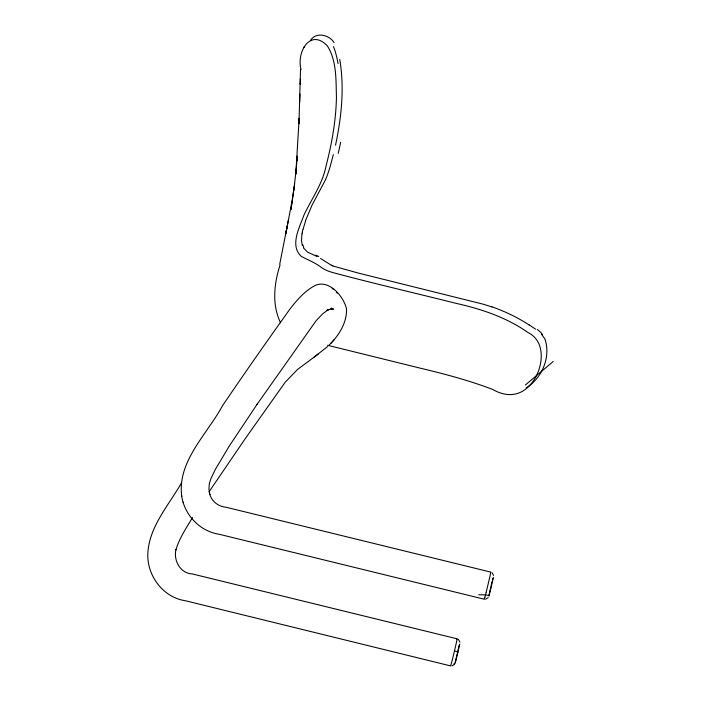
<?xml version="1.0" encoding="UTF-8"?>
<svg xmlns="http://www.w3.org/2000/svg" width="701" height="701" viewBox="0 0 701 701"><rect width="100%" height="100%" fill="white"/><g stroke="black" fill="none" stroke-linecap="round" stroke-linejoin="round"><path stroke-width="1.05" d="M298.959 122.561L298.941 123.814L300.519 69.408M300.326 79.099L300.282 84.173L300.282 83.182M459.961 642.16L458.366 639.4M299.967 94.048L299.704 102.32M299.082 119.705L299.161 118.311L295.804 174.137L297.285 156.069L296.917 160.608M457.078 639.049L456.474 642.239M490.718 572.331L490.218 575.013A33.639 1.612 -76.2 0 1 489.876 576.555L489.316 579A65.894 3.155 -76.2 0 1 488.098 584.231L487.581 586.413A38.774 1.858 -76.2 0 1 486.135 592.45M296.243 169.072L293.868 189.805L294.622 183.846M291.23 207.487L290.985 209.573L294.183 187.097L291.467 205.411M301.973 233.941L301.483 240.373L302.262 245.315M291.888 201.949L285.763 233.722L288.462 219.834M279.725 264.224L287.095 226.782M302.35 231.847L302.823 229.648M335.534 145.177C341.483 117.12 344.577 87.923 339.748 59.436M459.786 644.079L458.848 648.162A79.791 3.82 -76.2 0 1 458.34 650.362L457.823 652.57A63.502 3.041 -76.2 0 1 456.719 657.24L456.202 659.396A32.491 1.551 -76.2 0 1 455.755 661.262M456.465 642.3L455.536 646.34A83.568 3.996 -76.2 0 1 455.002 648.635L454.458 650.94A67.436 3.225 -76.2 0 1 453.284 655.899L452.732 658.221A36.356 1.735 -76.2 0 1 452.224 660.324L450.848 665.144A10.086 0.482 -76.2 0 1 450.796 665.284L450.725 665.459A12.933 0.622 -76.2 0 1 450.62 665.678M489.351 593.379L489.132 594.334A30.713 1.472 -76.2 0 0 488.834 595.657M491.024 586.176L491.515 584.091M491.76 583.039L492.128 581.497M458.515 648.127L458.261 649.214A62.503 2.988 -76.2 0 0 457.402 652.824M492.444 580.183L492.838 578.57M486.056 592.757L485.977 593.072A19.348 0.929 -76.2 0 1 485.53 594.877L485.442 595.21M489.622 593.563L489.552 593.817A15.448 0.736 -76.2 0 1 489.193 595.263A3.838 0.499 14.1 0 1 485.53 594.877L478.678 594.772M333.352 154.649L329.926 167.364A29.1 5.056 -74.9 0 1 325.676 179.403M485.381 595.464L484.899 597.182M484.864 597.305L484.295 598.908M280.093 264.882C274.091 283.467 271.725 304.725 280.584 322.81M489.114 595.526L488.93 596.034M305.338 221.069L312.103 204.999L325.676 179.482M456.702 639.426L456.719 639.382A11.768 0.561 -76.2 0 1 456.842 639.102L456.877 639.014M301.097 69.679C296.243 52.61 309.982 27.768 327.314 45.837C336.918 60.891 335.875 80.08 336.445 97.255C335.972 120.309 331.967 143.179 326.167 165.462C322.714 183.715 311.621 198.76 303.892 215.216C299.642 227.413 289.434 245.56 301.316 256.382C308.195 260.106 315.643 262.849 321.847 267.8C325.509 270.297 329.724 271.769 333.983 272.873C374.343 283.677 415.088 293.036 455.606 303.244C481.123 308.896 506.402 317.351 527.958 332.502C544.274 340.502 543.564 361.427 536.475 375.622C526.88 394.155 510.591 399.842 492.672 389.423C469.872 380.757 446.292 374.387 422.58 368.735L327.507 345.26M192.495 517.522C186.37 527.958 179.298 538.184 175.907 549.908L175.995 549.549C173.305 560.45 180.332 573.497 192.372 573.944L457.052 638.804M181.498 482.893C168.442 505.754 148.148 527.748 147.78 555.437C147.815 576.993 163.85 597.699 185.607 600.783L450.48 665.88M208.942 491.971L244.964 439.063L285.325 382.054L297.671 369.366L316.151 355.626M310.517 40.404C315.827 31.58 329.531 34.743 334.079 42.682M257.346 403.907L229.393 445.871L215.391 469.302L210.957 478.529L209.327 483.629L208.933 488.921L209.853 494.564L209.748 494.091C211.728 501.522 218.467 506.621 226.046 507.235L490.691 572.086M256.969 404.459L316.16 320.655L322.714 313.759L328.567 309.491L326.903 310.271L332.984 308.58L330.907 308.598L333.106 309.088L331.152 308.116L333.159 309.562M332.467 341.589C340.537 332.721 347.013 321.146 346.504 308.808C343.56 295.91 327.805 277.543 313.303 286.472C303.936 292.01 296.637 300.387 290.056 308.904C267.116 341.019 244.439 373.318 222.331 405.993C207.259 434.077 176.915 461.591 181.769 496.317M329.225 345.023L332.467 341.571M330.907 343.306L334.026 339.854M454.537 664.355L451.917 665.95M488.176 597.646L485.574 599.224M327.639 346.539L314.25 356.984M303.559 47.598L304.716 46.625M525.356 385.007L553.22 361.488M316.361 355.468L318.289 354.084M526.162 387.855C541.636 378.452 550.653 357.948 545.36 340.388M492.023 306.994L487.361 305.47A133.374 78.162 11.8 0 0 482.656 304.05L357.825 272.943L332.809 265.951M317.054 256.531L307.695 252.167L303.454 247.952M331.31 265.258L320.55 258.476M529.229 324.905L535.617 329.181M332.16 288.33L333.106 289.189M336.366 292.177L337.33 293.044M491.997 572.682L493.6 575.407M541.566 334.333L544.37 338.285M181.647 495.782C184.372 514.99 199.925 531.376 219.229 534.267L484.084 599.153A10.655 0.508 -76.2 0 0 484.233 599.022M183.119 502.082L183.224 502.564M333.483 46.643A54.012 13.924 89.3 0 1 338.048 63.677M340.625 142.294A92.076 28.329 -73.3 0 1 338.215 153.396M303.139 229.341A18.708 3.496 -72.3 0 1 305.531 221.306M302.035 233.862A20.522 4.802 -71.5 0 1 302.411 231.786M303.77 247.357A64.019 19.269 -66 0 1 302.744 244.491M315.713 255.146A38.494 5.774 43.1 0 1 318.745 256.487M332.852 265.845A22.607 21.959 26.7 0 1 331.363 265.162M492.111 306.863A121.028 70.95 11.8 0 1 529.132 324.966M537.238 329.4A23.212 5.95 26.4 0 1 542.618 334.719M544.528 338.355A98.806 21.188 29 0 1 545.483 340.449M454.458 650.94A3.838 0.78 13.2 0 1 457.823 652.57M455.273 662.795A9.166 0.438 -76.2 0 1 455.238 662.866M453.88 663.838A3.838 1.972 12.1 0 0 455.107 662.857A13.047 0.622 -76.2 0 1 455.247 662.235A17.332 0.832 -76.2 0 1 455.361 661.691L455.44 661.341A35.374 1.691 -76.2 0 1 457.148 653.91M489.64 592.1A62.924 3.014 -76.2 0 1 490.779 587.219A3.838 0.78 13.2 0 1 490.385 587.42M493.416 577.37A29.714 1.42 -76.2 0 1 493.118 578.693L492.61 580.936A61.933 2.962 -76.2 0 1 491.462 585.861L490.989 587.867A34.919 1.674 -76.2 0 1 489.684 593.3M458.778 647.049A32.535 1.56 -76.2 0 1 459.234 645.174"/></g></svg>
